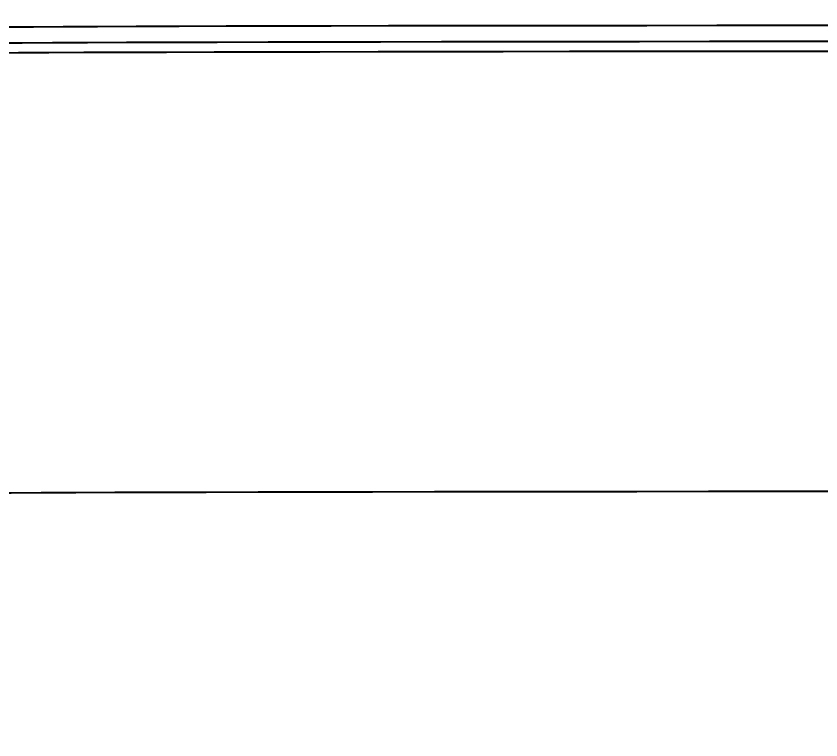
# Model space of a CAD drawing. Header units: millimetres. Extents: x 2085 to 4229, y 754 to 2271.
# Drawn here: x 2996.8 to 3054.1, y 916.3 to 967.9 of the extents above; entities that cross this region are included whole.
import ezdxf

# ---------------------------------------------------------------- set-up
doc = ezdxf.new("R2010")
doc.units = ezdxf.units.MM
doc.layers.add('AM_5', color=3, linetype='Continuous', lineweight=25)
doc.styles.add('SLDTEXTSTYLE1', font='txt.shx', dxfattribs={"width": 0.7, "bigfont": 'gbcbig.shx'})
doc.dimstyles.new('SLDDIMSTYLE12$0', dxfattribs={"dimtxt": 12, "dimasz": 10, "dimexe": 0, "dimexo": 0.0625, "dimgap": 0.875, "dimtad": 1, "dimdec": 1, "dimlfac": 1.8, "dimrnd": 1e-09, "dimzin": 12, "dimdsep": 46, "dimtxsty": 'SLDTEXTSTYLE1', "dimcen": 0.09, "dimdle": 8.16, "dimclrd": 3, "dimclre": 3, "dimadec": 0, "dimazin": 3, "dimtfac": 1, "dimtdec": 1, "dimtofl": 0, "dimtmove": 0, "dimatfit": 3, "dimfxl": 0, "dimfrac": 2, "dimtolj": 1, "dimlwd": 5, "dimlwe": 5, "dimarcsym": 0})

# ---------------------------------------------------------------- blocks, each defined once
blk = doc.blocks.new('*D72')
at = {"layer": 'AM_5', "color": 3, "lineweight": 5, "transparency": 16777216}
blk.add_line((3026.797, 1151.45), (2876.458, 1151.45), dxfattribs=at)
at = {"layer": 'AM_5', "color": 3, "linetype": 'Continuous', "lineweight": 5, "transparency": 16777216}
for p, q in [((2876.458, 1141.45), (2876.458, 919.825)), ((3006.09, 909.825), (2876.458, 909.825))]:
    blk.add_line(p, q, dxfattribs=at)
at = {"layer": 'AM_5', "color": 3, "transparency": 16777216}
for points in [[(2874.792, 1141.45), (2878.125, 1141.45), (2876.458, 1151.45)], [(2874.792, 919.825), (2878.125, 919.825), (2876.458, 909.825)]]:
    blk.add_solid(points, dxfattribs=at)
at = {"layer": 'Defpoints', "color": 0, "transparency": 16777216}
for p in [(3026.86, 1151.45), (2876.458, 909.825), (3006.153, 909.825)]:
    blk.add_point(p, dxfattribs=at)
at = {"layer": 'AM_5', "color": 0, "transparency": 16777216, "insert": (2869.583, 983.738), "char_height": 12, "attachment_point": 5, "rotation": 90, "style": 'SLDTEXTSTYLE1'}
blk.add_mtext('\\A1;245', dxfattribs=at)

msp = doc.modelspace()

# ---------------------------------------------------------------- linework, layer by layer
at = {"color": 7, "linetype": 'Continuous', "lineweight": 25, "flags": 128}
for points in [[(3057.031, 967.264), (3051.837, 967.261), (3046.731, 967.258), (3041.737, 967.254), (3036.876, 967.25), (3032.173, 967.245), (3027.647, 967.239), (3023.32, 967.232), (3019.211, 967.225), (3015.34, 967.217), (3011.724, 967.209), (3008.379, 967.2), (3005.321, 967.191), (3002.564, 967.181), (3000.12, 967.171), (2998.001, 967.16), (2996.216, 967.15)], [(2992.722, 966.008), (2993.87, 966.02), (2995.363, 966.03), (2997.194, 966.041), (2999.355, 966.052), (3001.837, 966.062), (3004.628, 966.071), (3007.716, 966.081), (3011.087, 966.089), (3014.726, 966.098), (3018.617, 966.106), (3022.742, 966.113), (3027.083, 966.119), (3031.621, 966.125), (3036.335, 966.131), (3041.204, 966.135), (3046.207, 966.139), (3051.321, 966.142), (3056.523, 966.145)], [(2992.434, 965.301), (2993.586, 965.313), (2995.085, 965.324), (2996.922, 965.334), (2999.092, 965.345), (3001.582, 965.355), (3004.384, 965.365), (3007.483, 965.374), (3010.866, 965.383), (3014.519, 965.391), (3018.424, 965.399), (3022.564, 965.406), (3026.922, 965.413), (3031.476, 965.419), (3036.207, 965.424), (3041.095, 965.429), (3046.116, 965.433), (3051.249, 965.436), (3056.47, 965.438)], [(3056.697, 934.011), (3051.372, 934.008), (3046.137, 934.005), (3041.018, 934.001), (3036.038, 933.996), (3031.221, 933.991), (3026.588, 933.985), (3022.161, 933.978), (3017.961, 933.97), (3014.007, 933.962), (3010.318, 933.954), (3006.91, 933.945), (3003.8, 933.935), (3001.002, 933.925), (2998.528, 933.915), (2996.391, 933.904), (2994.601, 933.893)]]:
    msp.add_lwpolyline(points, dxfattribs=at)

# ---------------------------------------------------------------- dimensions: what is measured, and where the dimension line sits
at = {"layer": 'AM_5'}
dim = msp.add_linear_dim(base=(2876.458, 909.825), p1=(3026.86, 1151.45), p2=(3006.153, 909.825), angle=90, text='245', dimstyle='SLDDIMSTYLE12$0', override={"dimlfac": 1}, dxfattribs=at)
dim.commit()
dim.dimension.update_dxf_attribs({"geometry": '*D72', "text_midpoint": (2876.458, 983.738), "dimtype": 160})

doc.saveas('drawing.dxf')
